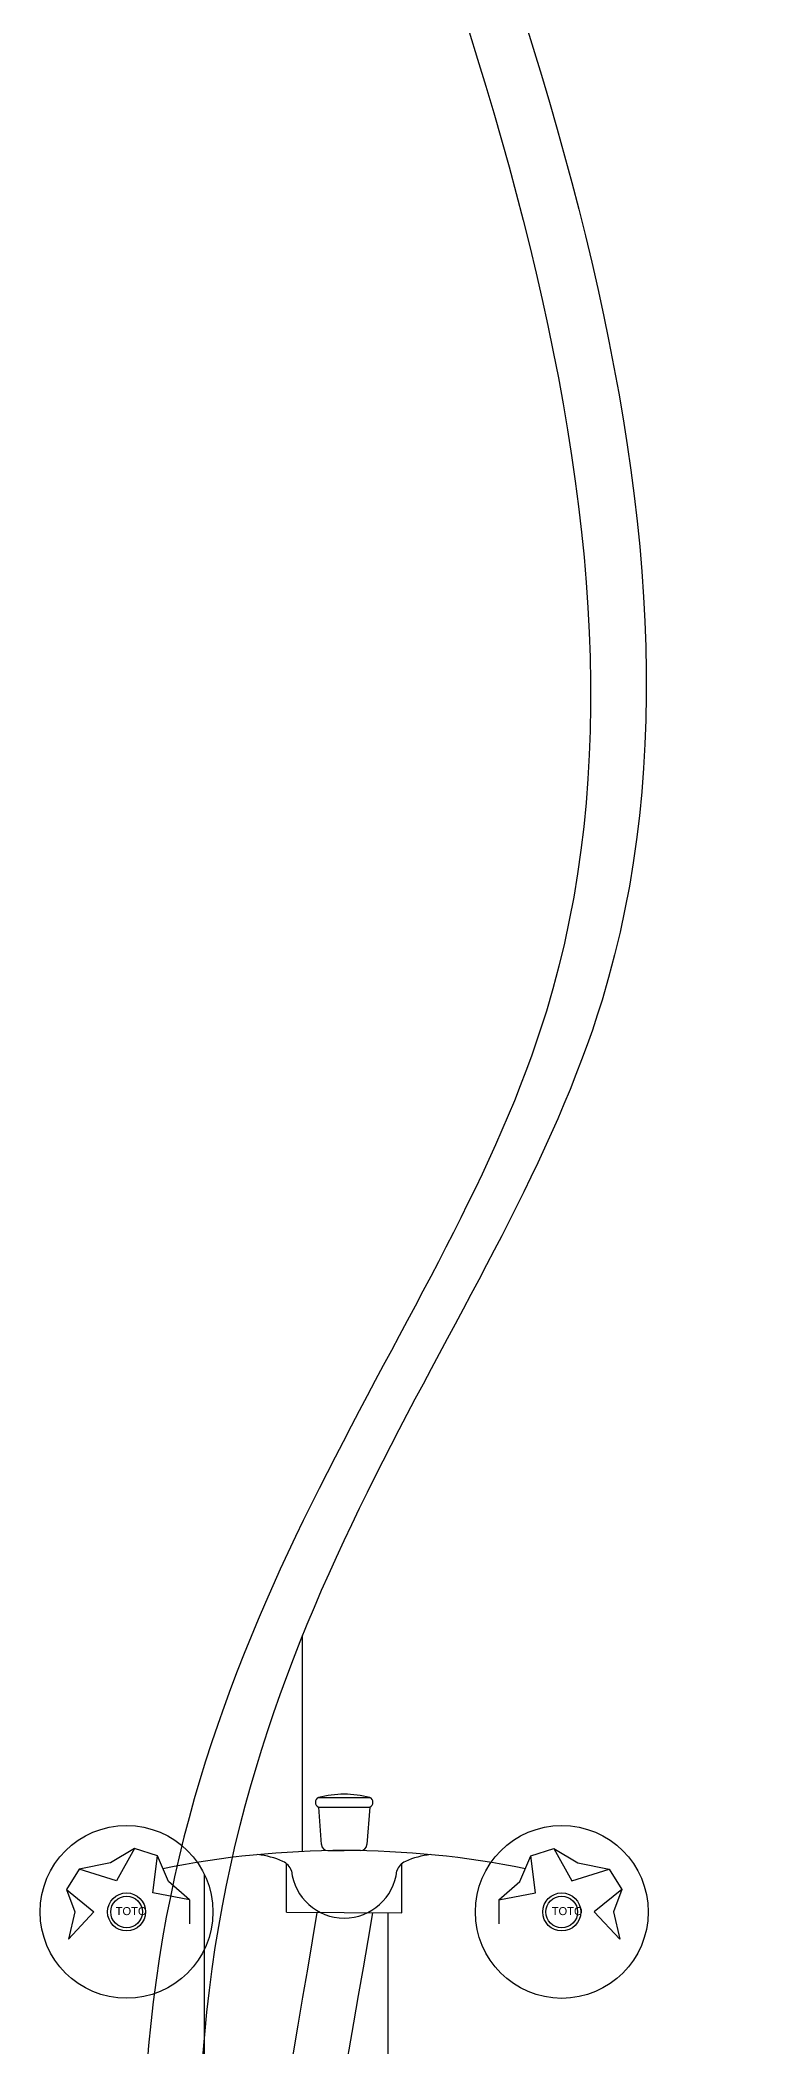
# Model space of a CAD drawing. Header units: millimetres. Extents: x 4994 to 37440, y 17304 to 30205.
# Drawn here: x 16375 to 16626, y 18724 to 19434 of the extents above; entities that cross this region are included whole.
import ezdxf

# ---------------------------------------------------------------- set-up
doc = ezdxf.new("R2010")
doc.units = ezdxf.units.MM
doc.styles.get("Standard").update_dxf_attribs({"font": 'arial.ttf'})

# ---------------------------------------------------------------- blocks, each defined once
blk = doc.blocks.new('A$C14A45ED9')
at = {"color": 0}
for p, q in [((0.36166, 0.75391), (0.36166, 0.83042)), ((0.36733, 0.77305), (0.38545, 0.77305)), ((0.36733, 0.76965), (0.36831, 0.75635)), ((0.36733, 0.76965), (0.38545, 0.76965)), ((0.38545, 0.76965), (0.38447, 0.75635)), ((0.30222, 0.75501), (0.29372, 0.74996)), ((0.30222, 0.75501), (0.29582, 0.7435)), ((0.3103, 0.75238), (0.30222, 0.75501)), ((0.37057, 0.75425), (0.37639, 0.75425)), ((0.38221, 0.75425), (0.37639, 0.75425)), ((0.44248, 0.75238), (0.45056, 0.755)), ((0.45056, 0.755), (0.45906, 0.74996)), ((0.45056, 0.755), (0.45696, 0.7435)), ((0.28257, 0.74772), (0.27816, 0.74046)), ((0.29372, 0.74996), (0.28257, 0.74772)), ((0.29582, 0.7435), (0.28257, 0.74772)), ((0.30871, 0.73931), (0.3103, 0.75238)), ((0.31421, 0.74331), (0.3103, 0.75238)), ((0.356, 0.7324), (0.356, 0.74959)), ((0.39677, 0.73223), (0.39677, 0.74959)), ((0.43857, 0.7433), (0.44248, 0.75238)), ((0.44407, 0.73931), (0.44248, 0.75238)), ((0.45696, 0.7435), (0.4702, 0.74771)), ((0.45906, 0.74996), (0.4702, 0.74771)), ((0.4702, 0.74771), (0.47461, 0.74045)), ((0.27816, 0.74046), (0.28106, 0.73254)), ((0.27816, 0.74046), (0.28785, 0.73254)), ((0.32163, 0.73678), (0.30871, 0.73931)), ((0.32163, 0.73678), (0.31421, 0.74331)), ((0.32702, 0.52305), (0.32702, 0.74561)), ((0.43115, 0.73678), (0.43857, 0.7433)), ((0.43115, 0.73678), (0.44407, 0.73931)), ((0.47461, 0.74045), (0.46492, 0.73253)), ((0.47461, 0.74045), (0.47172, 0.73253)), ((0.28106, 0.73254), (0.27889, 0.7229)), ((0.28785, 0.73254), (0.27889, 0.7229)), ((0.32163, 0.73678), (0.32163, 0.72829)), ((0.356, 0.7324), (0.39677, 0.73223)), ((0.39198, 0.52305), (0.39198, 0.73225)), ((0.43115, 0.73678), (0.43115, 0.72829)), ((0.46492, 0.73253), (0.47389, 0.72289)), ((0.47172, 0.73253), (0.47389, 0.72289))]:
    blk.add_line(p, q, dxfattribs=at)
for centre, radius in [((0.29938, 0.73254), 0.03058), ((0.4534, 0.73253), 0.03058), ((0.29938, 0.73254), 0.00673), ((0.4534, 0.73253), 0.00673), ((0.29938, 0.73254), 0.0056), ((0.4534, 0.73253), 0.0056)]:
    blk.add_circle(centre, radius, dxfattribs=at)
for centre, radius, start, end in [((0.37639, 0.73737), 0.03681, 75.74997, 104.25003), ((0.36804, 0.77135), 0.00184, 112.61986, 247.38014), ((0.38474, 0.77135), 0.00184, 292.61986, 67.38014), ((0.37639, 0.43008), 0.32417, 78.58859, 101.41115), ((0.34306, 0.72491), 0.02803, 65.41275, 84.36196), ((0.37057, 0.75651), 0.00226, 184.20536, 270), ((0.38221, 0.75651), 0.00226, 270, 355.79464), ((0.40972, 0.72491), 0.02803, 95.63804, 114.58725), ((0.35236, 0.74525), 0.00566, 18.91841, 65.41275), ((0.37639, 0.74913), 0.01878, 186.25658, 353.74342), ((0.40041, 0.74525), 0.00566, 114.58725, 161.08159)]:
    blk.add_arc(centre, radius, start, end, dxfattribs=at)
for points in [[(0.32863, 1.64294), (0.44795, 1.0513), (0.30604, 0.66922), (0.31787, 0.53529), (0.36687, 0.73235)], [(0.34834, 1.64688), (0.46766, 1.05524), (0.32575, 0.67316), (0.33758, 0.53923), (0.38656, 0.73227)]]:
    blk.add_spline(points, degree=3, dxfattribs=at)
for p in [(0.29551, 0.73141), (0.44982, 0.73141)]:
    blk.add_text('TOTO', height=0.002831, dxfattribs=at).set_placement(p)

msp = doc.modelspace()

# ---------------------------------------------------------------- block references
at = {"color": 7, "xscale": 1000, "yscale": 1000, "zscale": 1000}
msp.add_blockref('A$C14A45ED9', (16106.44, 18039.06), dxfattribs=at)

doc.saveas('drawing.dxf')
